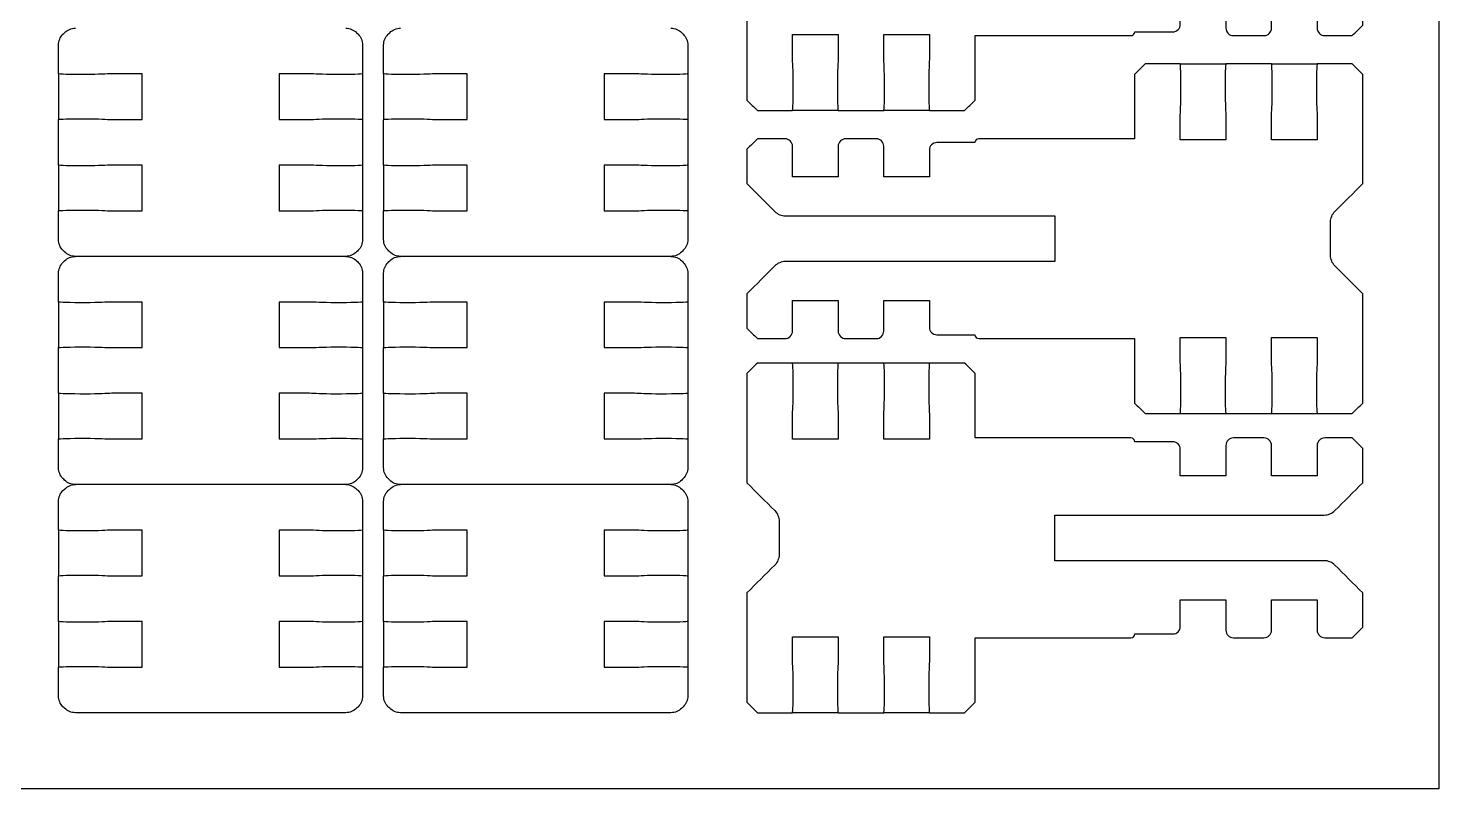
# Model space of a CAD drawing. Extents: x 0 to 410, y 0 to 300.
# Drawn here: x 317.2 to 410, y 0.4 to 50.4 of the extents above; entities that cross this region are included whole.
import ezdxf

# ---------------------------------------------------------------- set-up
doc = ezdxf.new("R2010")
doc.units = 0
doc.header["$MEASUREMENT"] = 0
doc.layers.add('DEFAULT', color=18, linetype='CONTINUOUS')

msp = doc.modelspace()

# ---------------------------------------------------------------- linework, layer by layer
at = {"layer": 'DEFAULT', "color": 18}
msp.add_lwpolyline([(410, 0.353), (210, 0.353), (210, 300.353), (410, 300.353)], close=True, dxfattribs=at)
at = {"layer": 'DEFAULT', "color": 1}
for points in [[(319.226, 47.365), (319.226, 44.365)], [(339.225, 47.365), (339.225, 44.365)], [(340.609, 47.365), (340.609, 44.365)], [(360.608, 47.365), (360.608, 44.365)], [(392.997, 48.023), (395.997, 48.023)], [(399.001, 48.023), (402.001, 48.023)], [(370.496, 44.947), (367.496, 44.947)], [(376.501, 44.947), (373.501, 44.947)], [(319.226, 41.361), (319.226, 38.361)], [(339.225, 41.361), (339.225, 38.361)], [(340.609, 41.361), (340.609, 38.361)], [(360.608, 41.361), (360.608, 38.361)], [(319.226, 32.361), (319.226, 29.361)], [(339.225, 32.361), (339.225, 29.361)], [(340.609, 32.361), (340.609, 29.361)], [(360.608, 32.361), (360.608, 29.361)], [(370.496, 28.35), (367.496, 28.35)], [(376.501, 28.35), (373.501, 28.35)], [(319.226, 26.357), (319.226, 23.357)], [(339.225, 26.357), (339.225, 23.357)], [(340.609, 26.357), (340.609, 23.357)], [(360.608, 26.357), (360.608, 23.357)], [(392.997, 25.025), (395.997, 25.025)], [(399.001, 25.025), (402.001, 25.025)], [(319.226, 17.358), (319.226, 14.358)], [(339.225, 17.358), (339.225, 14.358)], [(340.609, 17.358), (340.609, 14.358)], [(360.608, 17.358), (360.608, 14.358)], [(319.226, 11.353), (319.226, 8.353)], [(339.225, 11.353), (339.225, 8.353)], [(340.609, 11.353), (340.609, 8.353)], [(360.608, 11.353), (360.608, 8.353)], [(370.496, 5.353), (367.496, 5.353)], [(376.501, 5.353), (373.501, 5.353)]]:
    msp.add_lwpolyline(points, dxfattribs=at)
for points, knots in [([(367.496, 62.946), (368.497, 62.946), (369.498, 62.946), (370.498, 62.946), (370.498, 63.445), (370.498, 63.945), (370.498, 64.445), (370.498, 64.78), (370.449, 65.228), (370.449, 66.195), (370.449, 67.161), (370.47, 67.944), (370.498, 67.944), (371.499, 67.944), (372.5, 67.944), (373.501, 67.944), (373.529, 67.944), (373.55, 67.161), (373.55, 66.195), (373.55, 65.228), (373.501, 64.78), (373.501, 64.445), (373.501, 63.945), (373.501, 63.445), (373.501, 62.946), (374.501, 62.946), (375.502, 62.946), (376.503, 62.946), (376.503, 63.445), (376.503, 63.945), (376.503, 64.445), (376.503, 64.78), (376.453, 65.228), (376.453, 66.195), (376.453, 67.161), (376.474, 67.944), (376.503, 67.944), (377.272, 67.944), (378.041, 67.944), (378.81, 67.944), (379.04, 67.714), (379.271, 67.483), (379.501, 67.253), (379.501, 65.841), (379.501, 64.428), (379.501, 63.016), (382.919, 63.016), (386.336, 63.016), (389.753, 63.016), (389.891, 63.016), (390.003, 62.903), (390.003, 62.766), (390.836, 62.766), (391.669, 62.766), (392.501, 62.766), (392.78, 62.766), (393.002, 62.54), (393.002, 62.265), (393.002, 61.681), (393.002, 61.098), (393.002, 60.515), (394.002, 60.515), (395.001, 60.515), (396.001, 60.515), (396.001, 61.182), (396.001, 61.848), (396.001, 62.515), (396.001, 62.79), (396.223, 63.016), (396.502, 63.016), (397.167, 63.016), (397.833, 63.016), (398.498, 63.016), (398.777, 63.016), (398.999, 62.79), (398.999, 62.515), (398.999, 61.848), (398.999, 61.182), (398.999, 60.515), (400, 60.515), (401.001, 60.515), (402.001, 60.515), (402.001, 61.182), (402.001, 61.848), (402.001, 62.515), (402.001, 62.79), (402.227, 63.016), (402.506, 63.016), (403.107, 63.016), (403.708, 63.016), (404.309, 63.016), (404.539, 62.786), (404.77, 62.555), (405, 62.325), (405, 61.572), (405, 60.82), (405, 60.067), (404.39, 59.458), (403.779, 58.849), (403.169, 58.24), (402.982, 58.053), (402.728, 57.947), (402.464, 57.947), (396.558, 57.946), (390.653, 57.944), (384.747, 57.943), (384.747, 56.944), (384.747, 55.944), (384.747, 54.945), (390.653, 54.945), (396.558, 54.945), (402.464, 54.945), (402.728, 54.945), (402.982, 54.839), (403.169, 54.652), (403.779, 54.043), (404.39, 53.434), (405, 52.824), (405, 52.072), (405, 51.319), (405, 50.567), (404.77, 50.336), (404.539, 50.106), (404.309, 49.875), (403.708, 49.875), (403.107, 49.875), (402.506, 49.875), (402.227, 49.872), (402.001, 50.097), (402.001, 50.376), (402.001, 51.042), (402.001, 51.707), (402.001, 52.373), (401.001, 52.373), (400, 52.373), (398.999, 52.373), (398.999, 51.706), (398.999, 51.039), (398.999, 50.373), (398.999, 50.097), (398.777, 49.875), (398.498, 49.875), (397.833, 49.875), (397.167, 49.875), (396.502, 49.875), (396.223, 49.875), (396.001, 50.097), (396.001, 50.373), (396.001, 51.039), (396.001, 51.706), (396.001, 52.373), (395.001, 52.373), (394.002, 52.373), (393.002, 52.373), (393.002, 51.79), (393.002, 51.206), (393.002, 50.623), (393.002, 50.348), (392.78, 50.126), (392.501, 50.126), (391.669, 50.126), (390.836, 50.126), (390.003, 50.126), (390.003, 49.985), (389.891, 49.875), (389.753, 49.875), (386.336, 49.875), (382.919, 49.875), (379.501, 49.875), (379.501, 48.463), (379.501, 47.051), (379.501, 45.638), (379.271, 45.408), (379.04, 45.177), (378.81, 44.947), (378.041, 44.947), (377.272, 44.947), (376.503, 44.947), (376.474, 44.947), (376.453, 45.73), (376.453, 46.697), (376.453, 47.663), (376.503, 48.111), (376.503, 48.446), (376.503, 48.946), (376.503, 49.446), (376.503, 49.946), (375.502, 49.946), (374.501, 49.946), (373.501, 49.946), (373.501, 49.446), (373.501, 48.946), (373.501, 48.446), (373.501, 48.111), (373.55, 47.663), (373.55, 46.697), (373.55, 45.73), (373.529, 44.947), (373.501, 44.947), (372.5, 44.947), (371.499, 44.947), (370.498, 44.947), (370.47, 44.947), (370.449, 45.73), (370.449, 46.697), (370.449, 47.663), (370.498, 48.111), (370.498, 48.446), (370.498, 48.946), (370.498, 49.446), (370.498, 49.946), (369.498, 49.946), (368.497, 49.946), (367.496, 49.946), (367.496, 49.446), (367.496, 48.946), (367.496, 48.446), (367.496, 48.111), (367.546, 47.663), (367.546, 46.697), (367.546, 45.73), (367.524, 44.947), (367.496, 44.947), (366.727, 44.947), (365.958, 44.947), (365.189, 44.947), (364.959, 45.177), (364.728, 45.408), (364.498, 45.638), (364.498, 48.034), (364.498, 50.429), (364.498, 52.824), (365.107, 53.434), (365.716, 54.043), (366.325, 54.652), (366.512, 54.839), (366.618, 55.093), (366.618, 55.357), (366.618, 56.083), (366.618, 56.808), (366.618, 57.534), (366.618, 57.799), (366.512, 58.053), (366.325, 58.24), (365.716, 58.849), (365.107, 59.458), (364.498, 60.067), (364.498, 62.462), (364.498, 64.858), (364.498, 67.253), (364.728, 67.483), (364.959, 67.714), (365.189, 67.944), (365.958, 67.944), (366.727, 67.944), (367.496, 67.944), (367.524, 67.944), (367.546, 67.161), (367.546, 66.195), (367.546, 65.228), (367.496, 64.78), (367.496, 64.445), (367.496, 63.945), (367.496, 63.445), (367.496, 62.946)], [4.25, 4.25, 4.25, 4.25, 12.76, 12.76, 12.76, 17.01, 17.01, 17.01, 18.01, 18.01, 18.01, 19.01, 19.01, 19.01, 27.52, 27.52, 27.52, 28.52, 28.52, 28.52, 29.52, 29.52, 29.52, 33.77, 33.77, 33.77, 42.28, 42.28, 42.28, 46.53, 46.53, 46.53, 47.53, 47.53, 47.53, 48.53, 48.53, 48.53, 55.07, 55.07, 55.07, 57.841859, 57.841859, 57.841859, 69.851859, 69.851859, 69.851859, 98.911859, 98.911859, 98.911859, 99.911859, 99.911859, 99.911859, 106.991859, 106.991859, 106.991859, 107.991859, 107.991859, 107.991859, 112.951859, 112.951859, 112.951859, 121.451859, 121.451859, 121.451859, 127.121859, 127.121859, 127.121859, 128.121859, 128.121859, 128.121859, 133.781859, 133.781859, 133.781859, 134.781859, 134.781859, 134.781859, 140.451859, 140.451859, 140.451859, 148.961859, 148.961859, 148.961859, 154.631859, 154.631859, 154.631859, 155.631859, 155.631859, 155.631859, 160.741859, 160.741859, 160.741859, 163.513717, 163.513717, 163.513717, 169.913717, 169.913717, 169.913717, 177.246418, 177.246418, 177.246418, 178.246418, 178.246418, 178.246418, 228.466419, 228.466419, 228.466419, 236.966419, 236.966419, 236.966419, 287.186419, 287.186419, 287.186419, 288.186419, 288.186419, 288.186419, 295.51912, 295.51912, 295.51912, 301.91912, 301.91912, 301.91912, 304.690978, 304.690978, 304.690978, 309.800978, 309.800978, 309.800978, 310.800978, 310.800978, 310.800978, 316.460978, 316.460978, 316.460978, 324.970978, 324.970978, 324.970978, 330.640978, 330.640978, 330.640978, 331.640978, 331.640978, 331.640978, 337.300978, 337.300978, 337.300978, 338.300978, 338.300978, 338.300978, 343.970978, 343.970978, 343.970978, 352.470978, 352.470978, 352.470978, 357.430978, 357.430978, 357.430978, 358.430978, 358.430978, 358.430978, 365.510978, 365.510978, 365.510978, 366.510978, 366.510978, 366.510978, 395.570978, 395.570978, 395.570978, 407.580978, 407.580978, 407.580978, 410.352837, 410.352837, 410.352837, 416.892837, 416.892837, 416.892837, 417.892837, 417.892837, 417.892837, 418.892837, 418.892837, 418.892837, 423.142837, 423.142837, 423.142837, 431.652837, 431.652837, 431.652837, 435.902837, 435.902837, 435.902837, 436.902837, 436.902837, 436.902837, 437.902837, 437.902837, 437.902837, 446.412837, 446.412837, 446.412837, 447.412837, 447.412837, 447.412837, 448.412837, 448.412837, 448.412837, 452.662837, 452.662837, 452.662837, 461.172837, 461.172837, 461.172837, 465.422837, 465.422837, 465.422837, 466.422837, 466.422837, 466.422837, 467.422837, 467.422837, 467.422837, 473.962837, 473.962837, 473.962837, 476.734695, 476.734695, 476.734695, 497.104695, 497.104695, 497.104695, 504.430322, 504.430322, 504.430322, 505.430322, 505.430322, 505.430322, 511.600322, 511.600322, 511.600322, 512.600322, 512.600322, 512.600322, 519.925948, 519.925948, 519.925948, 540.295948, 540.295948, 540.295948, 543.067806, 543.067806, 543.067806, 549.607806, 549.607806, 549.607806, 550.607806, 550.607806, 550.607806, 551.607806, 551.607806, 551.607806, 555.857806, 555.857806, 555.857806, 555.857806]), ([(338.119, 50.364), (338.385, 50.364), (338.639, 50.258), (338.826, 50.071), (338.862, 50.036), (338.897, 50), (338.932, 49.965), (339.12, 49.778), (339.225, 49.523), (339.225, 49.258), (339.225, 48.627), (339.225, 47.996), (339.225, 47.365), (339.225, 47.337), (338.442, 47.316), (337.475, 47.316), (336.509, 47.316), (336.061, 47.365), (335.725, 47.365), (335.06, 47.365), (334.394, 47.365), (333.729, 47.365), (333.729, 46.364), (333.729, 45.364), (333.729, 44.363), (334.394, 44.363), (335.06, 44.363), (335.725, 44.363), (336.061, 44.363), (336.509, 44.412), (337.475, 44.412), (338.442, 44.412), (339.225, 44.391), (339.225, 44.363), (339.225, 43.362), (339.225, 42.361), (339.225, 41.361), (339.225, 41.333), (338.442, 41.311), (337.475, 41.311), (336.509, 41.311), (336.061, 41.361), (335.725, 41.361), (335.06, 41.361), (334.394, 41.361), (333.729, 41.361), (333.729, 40.36), (333.729, 39.359), (333.729, 38.359), (334.394, 38.359), (335.06, 38.359), (335.725, 38.359), (336.061, 38.359), (336.509, 38.408), (337.475, 38.408), (338.442, 38.408), (339.225, 38.387), (339.225, 38.359), (339.225, 37.728), (339.225, 37.097), (339.225, 36.466), (339.225, 36.2), (339.12, 35.946), (338.932, 35.759), (338.897, 35.723), (338.862, 35.688), (338.826, 35.653), (338.639, 35.465), (338.385, 35.36), (338.119, 35.36), (332.19, 35.36), (326.261, 35.36), (320.332, 35.36), (320.066, 35.36), (319.812, 35.465), (319.625, 35.653), (319.589, 35.688), (319.554, 35.723), (319.519, 35.759), (319.332, 35.946), (319.226, 36.2), (319.226, 36.466), (319.226, 37.097), (319.226, 37.728), (319.226, 38.359), (319.226, 38.387), (320.009, 38.408), (320.976, 38.408), (321.942, 38.408), (322.39, 38.359), (322.726, 38.359), (323.392, 38.359), (324.059, 38.359), (324.726, 38.359), (324.726, 39.359), (324.726, 40.36), (324.726, 41.361), (324.059, 41.361), (323.392, 41.361), (322.726, 41.361), (322.39, 41.361), (321.942, 41.311), (320.976, 41.311), (320.009, 41.311), (319.226, 41.333), (319.226, 41.361), (319.226, 42.361), (319.226, 43.362), (319.226, 44.363), (319.226, 44.391), (320.009, 44.412), (320.976, 44.412), (321.942, 44.412), (322.39, 44.363), (322.726, 44.363), (323.392, 44.363), (324.059, 44.363), (324.726, 44.363), (324.726, 45.364), (324.726, 46.364), (324.726, 47.365), (324.059, 47.365), (323.392, 47.365), (322.726, 47.365), (322.39, 47.365), (321.942, 47.316), (320.976, 47.316), (320.009, 47.316), (319.226, 47.337), (319.226, 47.365), (319.226, 47.996), (319.226, 48.627), (319.226, 49.258), (319.226, 49.523), (319.332, 49.778), (319.519, 49.965), (319.554, 50), (319.589, 50.036), (319.625, 50.071), (319.812, 50.258), (320.066, 50.364), (320.332, 50.364)], [0, 0, 0, 0, 1, 1, 1, 1.424264, 1.424264, 1.424264, 2.424264, 2.424264, 2.424264, 7.790264, 7.790264, 7.790264, 8.790264, 8.790264, 8.790264, 9.790264, 9.790264, 9.790264, 15.450264, 15.450264, 15.450264, 23.960264, 23.960264, 23.960264, 29.620264, 29.620264, 29.620264, 30.620264, 30.620264, 30.620264, 31.620264, 31.620264, 31.620264, 40.130264, 40.130264, 40.130264, 41.130264, 41.130264, 41.130264, 42.130264, 42.130264, 42.130264, 47.790264, 47.790264, 47.790264, 56.300264, 56.300264, 56.300264, 61.960264, 61.960264, 61.960264, 62.960264, 62.960264, 62.960264, 63.960264, 63.960264, 63.960264, 69.326264, 69.326264, 69.326264, 70.326264, 70.326264, 70.326264, 70.750528, 70.750528, 70.750528, 71.750528, 71.750528, 71.750528, 122.172528, 122.172528, 122.172528, 123.172528, 123.172528, 123.172528, 123.596792, 123.596792, 123.596792, 124.596792, 124.596792, 124.596792, 129.962792, 129.962792, 129.962792, 130.962792, 130.962792, 130.962792, 131.962792, 131.962792, 131.962792, 137.632792, 137.632792, 137.632792, 146.142792, 146.142792, 146.142792, 151.812792, 151.812792, 151.812792, 152.812792, 152.812792, 152.812792, 153.812792, 153.812792, 153.812792, 162.322792, 162.322792, 162.322792, 163.322792, 163.322792, 163.322792, 164.322792, 164.322792, 164.322792, 169.992792, 169.992792, 169.992792, 178.502792, 178.502792, 178.502792, 184.172792, 184.172792, 184.172792, 185.172792, 185.172792, 185.172792, 186.172792, 186.172792, 186.172792, 191.538792, 191.538792, 191.538792, 192.538792, 192.538792, 192.538792, 192.963056, 192.963056, 192.963056, 193.963056, 193.963056, 193.963056, 193.963056]), ([(359.502, 50.364), (359.768, 50.364), (360.022, 50.258), (360.209, 50.071), (360.245, 50.036), (360.28, 50), (360.315, 49.965), (360.502, 49.778), (360.608, 49.523), (360.608, 49.258), (360.608, 48.627), (360.608, 47.996), (360.608, 47.365), (360.608, 47.337), (359.825, 47.316), (358.858, 47.316), (357.892, 47.316), (357.444, 47.365), (357.108, 47.365), (356.443, 47.365), (355.777, 47.365), (355.112, 47.365), (355.112, 46.364), (355.112, 45.364), (355.112, 44.363), (355.777, 44.363), (356.443, 44.363), (357.108, 44.363), (357.444, 44.363), (357.892, 44.412), (358.858, 44.412), (359.825, 44.412), (360.608, 44.391), (360.608, 44.363), (360.608, 43.362), (360.608, 42.361), (360.608, 41.361), (360.608, 41.333), (359.825, 41.311), (358.858, 41.311), (357.892, 41.311), (357.444, 41.361), (357.108, 41.361), (356.443, 41.361), (355.777, 41.361), (355.112, 41.361), (355.112, 40.36), (355.112, 39.359), (355.112, 38.359), (355.777, 38.359), (356.443, 38.359), (357.108, 38.359), (357.444, 38.359), (357.892, 38.408), (358.858, 38.408), (359.825, 38.408), (360.608, 38.387), (360.608, 38.359), (360.608, 37.728), (360.608, 37.097), (360.608, 36.466), (360.608, 36.2), (360.502, 35.946), (360.315, 35.759), (360.28, 35.723), (360.245, 35.688), (360.209, 35.653), (360.022, 35.465), (359.768, 35.36), (359.502, 35.36), (353.573, 35.36), (347.644, 35.36), (341.715, 35.36), (341.449, 35.36), (341.195, 35.465), (341.008, 35.653), (340.972, 35.688), (340.937, 35.723), (340.902, 35.759), (340.714, 35.946), (340.609, 36.2), (340.609, 36.466), (340.609, 37.097), (340.609, 37.728), (340.609, 38.359), (340.609, 38.387), (341.392, 38.408), (342.359, 38.408), (343.325, 38.408), (343.773, 38.359), (344.109, 38.359), (344.775, 38.359), (345.442, 38.359), (346.109, 38.359), (346.109, 39.359), (346.109, 40.36), (346.109, 41.361), (345.442, 41.361), (344.775, 41.361), (344.109, 41.361), (343.773, 41.361), (343.325, 41.311), (342.359, 41.311), (341.392, 41.311), (340.609, 41.333), (340.609, 41.361), (340.609, 42.361), (340.609, 43.362), (340.609, 44.363), (340.609, 44.391), (341.392, 44.412), (342.359, 44.412), (343.325, 44.412), (343.773, 44.363), (344.109, 44.363), (344.775, 44.363), (345.442, 44.363), (346.109, 44.363), (346.109, 45.364), (346.109, 46.364), (346.109, 47.365), (345.442, 47.365), (344.775, 47.365), (344.109, 47.365), (343.773, 47.365), (343.325, 47.316), (342.359, 47.316), (341.392, 47.316), (340.609, 47.337), (340.609, 47.365), (340.609, 47.996), (340.609, 48.627), (340.609, 49.258), (340.609, 49.523), (340.714, 49.778), (340.902, 49.965), (340.937, 50), (340.972, 50.036), (341.008, 50.071), (341.195, 50.258), (341.449, 50.364), (341.715, 50.364)], [0, 0, 0, 0, 1, 1, 1, 1.424264, 1.424264, 1.424264, 2.424264, 2.424264, 2.424264, 7.790264, 7.790264, 7.790264, 8.790264, 8.790264, 8.790264, 9.790264, 9.790264, 9.790264, 15.450264, 15.450264, 15.450264, 23.960264, 23.960264, 23.960264, 29.620264, 29.620264, 29.620264, 30.620264, 30.620264, 30.620264, 31.620264, 31.620264, 31.620264, 40.130264, 40.130264, 40.130264, 41.130264, 41.130264, 41.130264, 42.130264, 42.130264, 42.130264, 47.790264, 47.790264, 47.790264, 56.300264, 56.300264, 56.300264, 61.960264, 61.960264, 61.960264, 62.960264, 62.960264, 62.960264, 63.960264, 63.960264, 63.960264, 69.326264, 69.326264, 69.326264, 70.326264, 70.326264, 70.326264, 70.750528, 70.750528, 70.750528, 71.750528, 71.750528, 71.750528, 122.172528, 122.172528, 122.172528, 123.172528, 123.172528, 123.172528, 123.596792, 123.596792, 123.596792, 124.596792, 124.596792, 124.596792, 129.962792, 129.962792, 129.962792, 130.962792, 130.962792, 130.962792, 131.962792, 131.962792, 131.962792, 137.632792, 137.632792, 137.632792, 146.142792, 146.142792, 146.142792, 151.812792, 151.812792, 151.812792, 152.812792, 152.812792, 152.812792, 153.812792, 153.812792, 153.812792, 162.322792, 162.322792, 162.322792, 163.322792, 163.322792, 163.322792, 164.322792, 164.322792, 164.322792, 169.992792, 169.992792, 169.992792, 178.502792, 178.502792, 178.502792, 184.172792, 184.172792, 184.172792, 185.172792, 185.172792, 185.172792, 186.172792, 186.172792, 186.172792, 191.538792, 191.538792, 191.538792, 192.538792, 192.538792, 192.538792, 192.963056, 192.963056, 192.963056, 193.963056, 193.963056, 193.963056, 193.963056]), ([(402.001, 30.024), (401.001, 30.024), (400, 30.024), (398.999, 30.024), (398.999, 29.524), (398.999, 29.024), (398.999, 28.525), (398.999, 28.189), (399.049, 27.741), (399.049, 26.775), (399.049, 25.808), (399.028, 25.025), (398.999, 25.025), (397.999, 25.025), (396.998, 25.025), (395.997, 25.025), (395.969, 25.025), (395.948, 25.808), (395.948, 26.775), (395.948, 27.741), (395.997, 28.189), (395.997, 28.525), (395.997, 29.024), (395.997, 29.524), (395.997, 30.024), (394.996, 30.024), (393.996, 30.024), (392.995, 30.024), (392.995, 29.524), (392.995, 29.024), (392.995, 28.525), (392.995, 28.189), (393.044, 27.741), (393.044, 26.775), (393.044, 25.808), (393.023, 25.025), (392.995, 25.025), (392.226, 25.025), (391.457, 25.025), (390.688, 25.025), (390.457, 25.256), (390.227, 25.486), (389.996, 25.717), (389.996, 27.129), (389.996, 28.541), (389.996, 29.953), (386.579, 29.953), (383.162, 29.953), (379.745, 29.953), (379.607, 29.953), (379.494, 30.066), (379.494, 30.204), (378.662, 30.204), (377.829, 30.204), (376.997, 30.204), (376.718, 30.204), (376.496, 30.43), (376.496, 30.705), (376.496, 31.288), (376.496, 31.871), (376.496, 32.455), (375.496, 32.455), (374.497, 32.455), (373.497, 32.455), (373.497, 31.788), (373.497, 31.121), (373.497, 30.454), (373.497, 30.179), (373.275, 29.953), (372.996, 29.953), (372.33, 29.953), (371.665, 29.953), (370.999, 29.953), (370.721, 29.953), (370.498, 30.179), (370.498, 30.454), (370.498, 31.121), (370.498, 31.788), (370.498, 32.455), (369.498, 32.455), (368.497, 32.455), (367.496, 32.455), (367.496, 31.788), (367.496, 31.121), (367.496, 30.454), (367.496, 30.179), (367.27, 29.953), (366.992, 29.953), (366.391, 29.953), (365.79, 29.953), (365.189, 29.953), (364.959, 30.184), (364.728, 30.414), (364.498, 30.645), (364.498, 31.397), (364.498, 32.15), (364.498, 32.903), (365.108, 33.512), (365.718, 34.121), (366.329, 34.73), (366.516, 34.917), (366.77, 35.023), (367.034, 35.023), (372.94, 35.024), (378.845, 35.025), (384.751, 35.026), (384.751, 36.026), (384.751, 37.025), (384.751, 38.025), (378.845, 38.025), (372.94, 38.025), (367.034, 38.025), (366.77, 38.025), (366.516, 38.131), (366.329, 38.318), (365.718, 38.927), (365.108, 39.536), (364.498, 40.145), (364.498, 40.898), (364.498, 41.65), (364.498, 42.403), (364.728, 42.633), (364.959, 42.864), (365.189, 43.094), (365.79, 43.094), (366.391, 43.094), (366.992, 43.094), (367.27, 43.098), (367.496, 42.872), (367.496, 42.593), (367.496, 41.928), (367.496, 41.262), (367.496, 40.597), (368.497, 40.597), (369.498, 40.597), (370.498, 40.597), (370.498, 41.263), (370.498, 41.93), (370.498, 42.597), (370.498, 42.872), (370.721, 43.094), (370.999, 43.094), (371.665, 43.094), (372.33, 43.094), (372.996, 43.094), (373.275, 43.094), (373.497, 42.872), (373.497, 42.597), (373.497, 41.93), (373.497, 41.263), (373.497, 40.597), (374.497, 40.597), (375.496, 40.597), (376.496, 40.597), (376.496, 41.18), (376.496, 41.763), (376.496, 42.346), (376.496, 42.622), (376.718, 42.844), (376.997, 42.844), (377.829, 42.844), (378.662, 42.844), (379.494, 42.844), (379.494, 42.985), (379.607, 43.094), (379.745, 43.094), (383.162, 43.094), (386.579, 43.094), (389.996, 43.094), (389.996, 44.507), (389.996, 45.919), (389.996, 47.331), (390.227, 47.562), (390.457, 47.792), (390.688, 48.023), (391.457, 48.023), (392.226, 48.023), (392.995, 48.023), (393.023, 48.023), (393.044, 47.239), (393.044, 46.273), (393.044, 45.306), (392.995, 44.858), (392.995, 44.523), (392.995, 44.023), (392.995, 43.524), (392.995, 43.024), (393.996, 43.024), (394.996, 43.024), (395.997, 43.024), (395.997, 43.524), (395.997, 44.023), (395.997, 44.523), (395.997, 44.858), (395.948, 45.306), (395.948, 46.273), (395.948, 47.239), (395.969, 48.023), (395.997, 48.023), (396.998, 48.023), (397.999, 48.023), (398.999, 48.023), (399.028, 48.023), (399.049, 47.239), (399.049, 46.273), (399.049, 45.306), (398.999, 44.858), (398.999, 44.523), (398.999, 44.023), (398.999, 43.524), (398.999, 43.024), (400, 43.024), (401.001, 43.024), (402.001, 43.024), (402.001, 43.524), (402.001, 44.023), (402.001, 44.523), (402.001, 44.858), (401.952, 45.306), (401.952, 46.273), (401.952, 47.239), (401.973, 48.023), (402.001, 48.023), (402.771, 48.023), (403.54, 48.023), (404.309, 48.023), (404.539, 47.792), (404.77, 47.562), (405, 47.331), (405, 44.936), (405, 42.54), (405, 40.145), (404.391, 39.536), (403.782, 38.927), (403.173, 38.318), (402.986, 38.131), (402.88, 37.877), (402.88, 37.612), (402.88, 36.887), (402.88, 36.161), (402.88, 35.436), (402.88, 35.171), (402.986, 34.917), (403.173, 34.73), (403.782, 34.121), (404.391, 33.512), (405, 32.903), (405, 30.507), (405, 28.112), (405, 25.717), (404.77, 25.486), (404.539, 25.256), (404.309, 25.025), (403.54, 25.025), (402.771, 25.025), (402.001, 25.025), (401.973, 25.025), (401.952, 25.808), (401.952, 26.775), (401.952, 27.741), (402.001, 28.189), (402.001, 28.525), (402.001, 29.024), (402.001, 29.524), (402.001, 30.024)], [4.25, 4.25, 4.25, 4.25, 12.76, 12.76, 12.76, 17.01, 17.01, 17.01, 18.01, 18.01, 18.01, 19.01, 19.01, 19.01, 27.52, 27.52, 27.52, 28.52, 28.52, 28.52, 29.52, 29.52, 29.52, 33.77, 33.77, 33.77, 42.28, 42.28, 42.28, 46.53, 46.53, 46.53, 47.53, 47.53, 47.53, 48.53, 48.53, 48.53, 55.07, 55.07, 55.07, 57.841859, 57.841859, 57.841859, 69.851859, 69.851859, 69.851859, 98.911859, 98.911859, 98.911859, 99.911859, 99.911859, 99.911859, 106.991859, 106.991859, 106.991859, 107.991859, 107.991859, 107.991859, 112.951859, 112.951859, 112.951859, 121.451859, 121.451859, 121.451859, 127.121859, 127.121859, 127.121859, 128.121859, 128.121859, 128.121859, 133.781859, 133.781859, 133.781859, 134.781859, 134.781859, 134.781859, 140.451859, 140.451859, 140.451859, 148.961859, 148.961859, 148.961859, 154.631859, 154.631859, 154.631859, 155.631859, 155.631859, 155.631859, 160.741859, 160.741859, 160.741859, 163.513717, 163.513717, 163.513717, 169.913717, 169.913717, 169.913717, 177.246418, 177.246418, 177.246418, 178.246418, 178.246418, 178.246418, 228.466419, 228.466419, 228.466419, 236.966419, 236.966419, 236.966419, 287.186419, 287.186419, 287.186419, 288.186419, 288.186419, 288.186419, 295.51912, 295.51912, 295.51912, 301.91912, 301.91912, 301.91912, 304.690978, 304.690978, 304.690978, 309.800978, 309.800978, 309.800978, 310.800978, 310.800978, 310.800978, 316.460978, 316.460978, 316.460978, 324.970978, 324.970978, 324.970978, 330.640978, 330.640978, 330.640978, 331.640978, 331.640978, 331.640978, 337.300978, 337.300978, 337.300978, 338.300978, 338.300978, 338.300978, 343.970978, 343.970978, 343.970978, 352.470978, 352.470978, 352.470978, 357.430978, 357.430978, 357.430978, 358.430978, 358.430978, 358.430978, 365.510978, 365.510978, 365.510978, 366.510978, 366.510978, 366.510978, 395.570978, 395.570978, 395.570978, 407.580978, 407.580978, 407.580978, 410.352837, 410.352837, 410.352837, 416.892837, 416.892837, 416.892837, 417.892837, 417.892837, 417.892837, 418.892837, 418.892837, 418.892837, 423.142837, 423.142837, 423.142837, 431.652837, 431.652837, 431.652837, 435.902837, 435.902837, 435.902837, 436.902837, 436.902837, 436.902837, 437.902837, 437.902837, 437.902837, 446.412837, 446.412837, 446.412837, 447.412837, 447.412837, 447.412837, 448.412837, 448.412837, 448.412837, 452.662837, 452.662837, 452.662837, 461.172837, 461.172837, 461.172837, 465.422837, 465.422837, 465.422837, 466.422837, 466.422837, 466.422837, 467.422837, 467.422837, 467.422837, 473.962837, 473.962837, 473.962837, 476.734695, 476.734695, 476.734695, 497.104695, 497.104695, 497.104695, 504.430322, 504.430322, 504.430322, 505.430322, 505.430322, 505.430322, 511.600322, 511.600322, 511.600322, 512.600322, 512.600322, 512.600322, 519.925948, 519.925948, 519.925948, 540.295948, 540.295948, 540.295948, 543.067806, 543.067806, 543.067806, 549.607806, 549.607806, 549.607806, 550.607806, 550.607806, 550.607806, 551.607806, 551.607806, 551.607806, 555.857806, 555.857806, 555.857806, 555.857806]), ([(338.119, 35.36), (338.385, 35.36), (338.639, 35.254), (338.826, 35.067), (338.862, 35.032), (338.897, 34.997), (338.932, 34.961), (339.12, 34.774), (339.225, 34.52), (339.225, 34.254), (339.225, 33.623), (339.225, 32.992), (339.225, 32.361), (339.225, 32.333), (338.442, 32.312), (337.475, 32.312), (336.509, 32.312), (336.061, 32.361), (335.725, 32.361), (335.06, 32.361), (334.394, 32.361), (333.729, 32.361), (333.729, 31.361), (333.729, 30.36), (333.729, 29.359), (334.394, 29.359), (335.06, 29.359), (335.725, 29.359), (336.061, 29.359), (336.509, 29.409), (337.475, 29.409), (338.442, 29.409), (339.225, 29.387), (339.225, 29.359), (339.225, 28.359), (339.225, 27.358), (339.225, 26.357), (339.225, 26.329), (338.442, 26.308), (337.475, 26.308), (336.509, 26.308), (336.061, 26.357), (335.725, 26.357), (335.06, 26.357), (334.394, 26.357), (333.729, 26.357), (333.729, 25.356), (333.729, 24.356), (333.729, 23.355), (334.394, 23.355), (335.06, 23.355), (335.725, 23.355), (336.061, 23.355), (336.509, 23.404), (337.475, 23.404), (338.442, 23.404), (339.225, 23.383), (339.225, 23.355), (339.225, 22.724), (339.225, 22.093), (339.225, 21.462), (339.225, 21.197), (339.12, 20.942), (338.932, 20.755), (338.897, 20.72), (338.862, 20.684), (338.826, 20.649), (338.639, 20.462), (338.385, 20.356), (338.119, 20.356), (332.19, 20.356), (326.261, 20.356), (320.332, 20.356), (320.066, 20.356), (319.812, 20.462), (319.625, 20.649), (319.589, 20.684), (319.554, 20.72), (319.519, 20.755), (319.332, 20.942), (319.226, 21.197), (319.226, 21.462), (319.226, 22.093), (319.226, 22.724), (319.226, 23.355), (319.226, 23.383), (320.009, 23.404), (320.976, 23.404), (321.942, 23.404), (322.39, 23.355), (322.726, 23.355), (323.392, 23.355), (324.059, 23.355), (324.726, 23.355), (324.726, 24.356), (324.726, 25.356), (324.726, 26.357), (324.059, 26.357), (323.392, 26.357), (322.726, 26.357), (322.39, 26.357), (321.942, 26.308), (320.976, 26.308), (320.009, 26.308), (319.226, 26.329), (319.226, 26.357), (319.226, 27.358), (319.226, 28.359), (319.226, 29.359), (319.226, 29.387), (320.009, 29.409), (320.976, 29.409), (321.942, 29.409), (322.39, 29.359), (322.726, 29.359), (323.392, 29.359), (324.059, 29.359), (324.726, 29.359), (324.726, 30.36), (324.726, 31.361), (324.726, 32.361), (324.059, 32.361), (323.392, 32.361), (322.726, 32.361), (322.39, 32.361), (321.942, 32.312), (320.976, 32.312), (320.009, 32.312), (319.226, 32.333), (319.226, 32.361), (319.226, 32.992), (319.226, 33.623), (319.226, 34.254), (319.226, 34.52), (319.332, 34.774), (319.519, 34.961), (319.554, 34.997), (319.589, 35.032), (319.625, 35.067), (319.812, 35.254), (320.066, 35.36), (320.332, 35.36)], [0, 0, 0, 0, 1, 1, 1, 1.424264, 1.424264, 1.424264, 2.424264, 2.424264, 2.424264, 7.790264, 7.790264, 7.790264, 8.790264, 8.790264, 8.790264, 9.790264, 9.790264, 9.790264, 15.450264, 15.450264, 15.450264, 23.960264, 23.960264, 23.960264, 29.620264, 29.620264, 29.620264, 30.620264, 30.620264, 30.620264, 31.620264, 31.620264, 31.620264, 40.130264, 40.130264, 40.130264, 41.130264, 41.130264, 41.130264, 42.130264, 42.130264, 42.130264, 47.790264, 47.790264, 47.790264, 56.300264, 56.300264, 56.300264, 61.960264, 61.960264, 61.960264, 62.960264, 62.960264, 62.960264, 63.960264, 63.960264, 63.960264, 69.326264, 69.326264, 69.326264, 70.326264, 70.326264, 70.326264, 70.750528, 70.750528, 70.750528, 71.750528, 71.750528, 71.750528, 122.172528, 122.172528, 122.172528, 123.172528, 123.172528, 123.172528, 123.596792, 123.596792, 123.596792, 124.596792, 124.596792, 124.596792, 129.962792, 129.962792, 129.962792, 130.962792, 130.962792, 130.962792, 131.962792, 131.962792, 131.962792, 137.632792, 137.632792, 137.632792, 146.142792, 146.142792, 146.142792, 151.812792, 151.812792, 151.812792, 152.812792, 152.812792, 152.812792, 153.812792, 153.812792, 153.812792, 162.322792, 162.322792, 162.322792, 163.322792, 163.322792, 163.322792, 164.322792, 164.322792, 164.322792, 169.992792, 169.992792, 169.992792, 178.502792, 178.502792, 178.502792, 184.172792, 184.172792, 184.172792, 185.172792, 185.172792, 185.172792, 186.172792, 186.172792, 186.172792, 191.538792, 191.538792, 191.538792, 192.538792, 192.538792, 192.538792, 192.963056, 192.963056, 192.963056, 193.963056, 193.963056, 193.963056, 193.963056]), ([(359.502, 35.36), (359.768, 35.36), (360.022, 35.254), (360.209, 35.067), (360.245, 35.032), (360.28, 34.997), (360.315, 34.961), (360.502, 34.774), (360.608, 34.52), (360.608, 34.254), (360.608, 33.623), (360.608, 32.992), (360.608, 32.361), (360.608, 32.333), (359.825, 32.312), (358.858, 32.312), (357.892, 32.312), (357.444, 32.361), (357.108, 32.361), (356.443, 32.361), (355.777, 32.361), (355.112, 32.361), (355.112, 31.361), (355.112, 30.36), (355.112, 29.359), (355.777, 29.359), (356.443, 29.359), (357.108, 29.359), (357.444, 29.359), (357.892, 29.409), (358.858, 29.409), (359.825, 29.409), (360.608, 29.387), (360.608, 29.359), (360.608, 28.359), (360.608, 27.358), (360.608, 26.357), (360.608, 26.329), (359.825, 26.308), (358.858, 26.308), (357.892, 26.308), (357.444, 26.357), (357.108, 26.357), (356.443, 26.357), (355.777, 26.357), (355.112, 26.357), (355.112, 25.356), (355.112, 24.356), (355.112, 23.355), (355.777, 23.355), (356.443, 23.355), (357.108, 23.355), (357.444, 23.355), (357.892, 23.404), (358.858, 23.404), (359.825, 23.404), (360.608, 23.383), (360.608, 23.355), (360.608, 22.724), (360.608, 22.093), (360.608, 21.462), (360.608, 21.197), (360.502, 20.942), (360.315, 20.755), (360.28, 20.72), (360.245, 20.684), (360.209, 20.649), (360.022, 20.462), (359.768, 20.356), (359.502, 20.356), (353.573, 20.356), (347.644, 20.356), (341.715, 20.356), (341.449, 20.356), (341.195, 20.462), (341.008, 20.649), (340.972, 20.684), (340.937, 20.72), (340.902, 20.755), (340.714, 20.942), (340.609, 21.197), (340.609, 21.462), (340.609, 22.093), (340.609, 22.724), (340.609, 23.355), (340.609, 23.383), (341.392, 23.404), (342.359, 23.404), (343.325, 23.404), (343.773, 23.355), (344.109, 23.355), (344.775, 23.355), (345.442, 23.355), (346.109, 23.355), (346.109, 24.356), (346.109, 25.356), (346.109, 26.357), (345.442, 26.357), (344.775, 26.357), (344.109, 26.357), (343.773, 26.357), (343.325, 26.308), (342.359, 26.308), (341.392, 26.308), (340.609, 26.329), (340.609, 26.357), (340.609, 27.358), (340.609, 28.359), (340.609, 29.359), (340.609, 29.387), (341.392, 29.409), (342.359, 29.409), (343.325, 29.409), (343.773, 29.359), (344.109, 29.359), (344.775, 29.359), (345.442, 29.359), (346.109, 29.359), (346.109, 30.36), (346.109, 31.361), (346.109, 32.361), (345.442, 32.361), (344.775, 32.361), (344.109, 32.361), (343.773, 32.361), (343.325, 32.312), (342.359, 32.312), (341.392, 32.312), (340.609, 32.333), (340.609, 32.361), (340.609, 32.992), (340.609, 33.623), (340.609, 34.254), (340.609, 34.52), (340.714, 34.774), (340.902, 34.961), (340.937, 34.997), (340.972, 35.032), (341.008, 35.067), (341.195, 35.254), (341.449, 35.36), (341.715, 35.36)], [0, 0, 0, 0, 1, 1, 1, 1.424264, 1.424264, 1.424264, 2.424264, 2.424264, 2.424264, 7.790264, 7.790264, 7.790264, 8.790264, 8.790264, 8.790264, 9.790264, 9.790264, 9.790264, 15.450264, 15.450264, 15.450264, 23.960264, 23.960264, 23.960264, 29.620264, 29.620264, 29.620264, 30.620264, 30.620264, 30.620264, 31.620264, 31.620264, 31.620264, 40.130264, 40.130264, 40.130264, 41.130264, 41.130264, 41.130264, 42.130264, 42.130264, 42.130264, 47.790264, 47.790264, 47.790264, 56.300264, 56.300264, 56.300264, 61.960264, 61.960264, 61.960264, 62.960264, 62.960264, 62.960264, 63.960264, 63.960264, 63.960264, 69.326264, 69.326264, 69.326264, 70.326264, 70.326264, 70.326264, 70.750528, 70.750528, 70.750528, 71.750528, 71.750528, 71.750528, 122.172528, 122.172528, 122.172528, 123.172528, 123.172528, 123.172528, 123.596792, 123.596792, 123.596792, 124.596792, 124.596792, 124.596792, 129.962792, 129.962792, 129.962792, 130.962792, 130.962792, 130.962792, 131.962792, 131.962792, 131.962792, 137.632792, 137.632792, 137.632792, 146.142792, 146.142792, 146.142792, 151.812792, 151.812792, 151.812792, 152.812792, 152.812792, 152.812792, 153.812792, 153.812792, 153.812792, 162.322792, 162.322792, 162.322792, 163.322792, 163.322792, 163.322792, 164.322792, 164.322792, 164.322792, 169.992792, 169.992792, 169.992792, 178.502792, 178.502792, 178.502792, 184.172792, 184.172792, 184.172792, 185.172792, 185.172792, 185.172792, 186.172792, 186.172792, 186.172792, 191.538792, 191.538792, 191.538792, 192.538792, 192.538792, 192.538792, 192.963056, 192.963056, 192.963056, 193.963056, 193.963056, 193.963056, 193.963056]), ([(367.496, 23.351), (368.497, 23.351), (369.498, 23.351), (370.498, 23.351), (370.498, 23.851), (370.498, 24.351), (370.498, 24.851), (370.498, 25.186), (370.449, 25.634), (370.449, 26.601), (370.449, 27.567), (370.47, 28.35), (370.498, 28.35), (371.499, 28.35), (372.5, 28.35), (373.501, 28.35), (373.529, 28.35), (373.55, 27.567), (373.55, 26.601), (373.55, 25.634), (373.501, 25.186), (373.501, 24.851), (373.501, 24.351), (373.501, 23.851), (373.501, 23.351), (374.501, 23.351), (375.502, 23.351), (376.503, 23.351), (376.503, 23.851), (376.503, 24.351), (376.503, 24.851), (376.503, 25.186), (376.453, 25.634), (376.453, 26.601), (376.453, 27.567), (376.474, 28.35), (376.503, 28.35), (377.272, 28.35), (378.041, 28.35), (378.81, 28.35), (379.04, 28.12), (379.271, 27.889), (379.501, 27.659), (379.501, 26.247), (379.501, 24.834), (379.501, 23.422), (382.919, 23.422), (386.336, 23.422), (389.753, 23.422), (389.891, 23.422), (390.003, 23.309), (390.003, 23.172), (390.836, 23.172), (391.669, 23.172), (392.501, 23.172), (392.78, 23.172), (393.002, 22.946), (393.002, 22.671), (393.002, 22.087), (393.002, 21.504), (393.002, 20.921), (394.002, 20.921), (395.001, 20.921), (396.001, 20.921), (396.001, 21.588), (396.001, 22.254), (396.001, 22.921), (396.001, 23.196), (396.223, 23.422), (396.502, 23.422), (397.167, 23.422), (397.833, 23.422), (398.498, 23.422), (398.777, 23.422), (398.999, 23.196), (398.999, 22.921), (398.999, 22.254), (398.999, 21.588), (398.999, 20.921), (400, 20.921), (401.001, 20.921), (402.001, 20.921), (402.001, 21.588), (402.001, 22.254), (402.001, 22.921), (402.001, 23.196), (402.227, 23.422), (402.506, 23.422), (403.107, 23.422), (403.708, 23.422), (404.309, 23.422), (404.539, 23.192), (404.77, 22.961), (405, 22.731), (405, 21.978), (405, 21.225), (405, 20.473), (404.39, 19.864), (403.779, 19.255), (403.169, 18.645), (402.982, 18.458), (402.728, 18.353), (402.464, 18.353), (396.558, 18.351), (390.653, 18.35), (384.747, 18.349), (384.747, 17.35), (384.747, 16.35), (384.747, 15.35), (390.653, 15.35), (396.558, 15.35), (402.464, 15.35), (402.728, 15.35), (402.982, 15.245), (403.169, 15.058), (403.779, 14.449), (404.39, 13.839), (405, 13.23), (405, 12.478), (405, 11.725), (405, 10.972), (404.77, 10.742), (404.539, 10.512), (404.309, 10.281), (403.708, 10.281), (403.107, 10.281), (402.506, 10.281), (402.227, 10.278), (402.001, 10.503), (402.001, 10.782), (402.001, 11.448), (402.001, 12.113), (402.001, 12.779), (401.001, 12.779), (400, 12.779), (398.999, 12.779), (398.999, 12.112), (398.999, 11.445), (398.999, 10.778), (398.999, 10.503), (398.777, 10.281), (398.498, 10.281), (397.833, 10.281), (397.167, 10.281), (396.502, 10.281), (396.223, 10.281), (396.001, 10.503), (396.001, 10.778), (396.001, 11.445), (396.001, 12.112), (396.001, 12.779), (395.001, 12.779), (394.002, 12.779), (393.002, 12.779), (393.002, 12.195), (393.002, 11.612), (393.002, 11.029), (393.002, 10.754), (392.78, 10.532), (392.501, 10.532), (391.669, 10.532), (390.836, 10.532), (390.003, 10.532), (390.003, 10.39), (389.891, 10.281), (389.753, 10.281), (386.336, 10.281), (382.919, 10.281), (379.501, 10.281), (379.501, 8.869), (379.501, 7.456), (379.501, 6.044), (379.271, 5.814), (379.04, 5.583), (378.81, 5.353), (378.041, 5.353), (377.272, 5.353), (376.503, 5.353), (376.474, 5.353), (376.453, 6.136), (376.453, 7.103), (376.453, 8.069), (376.503, 8.517), (376.503, 8.852), (376.503, 9.352), (376.503, 9.852), (376.503, 10.352), (375.502, 10.352), (374.501, 10.352), (373.501, 10.352), (373.501, 9.852), (373.501, 9.352), (373.501, 8.852), (373.501, 8.517), (373.55, 8.069), (373.55, 7.103), (373.55, 6.136), (373.529, 5.353), (373.501, 5.353), (372.5, 5.353), (371.499, 5.353), (370.498, 5.353), (370.47, 5.353), (370.449, 6.136), (370.449, 7.103), (370.449, 8.069), (370.498, 8.517), (370.498, 8.852), (370.498, 9.352), (370.498, 9.852), (370.498, 10.352), (369.498, 10.352), (368.497, 10.352), (367.496, 10.352), (367.496, 9.852), (367.496, 9.352), (367.496, 8.852), (367.496, 8.517), (367.546, 8.069), (367.546, 7.103), (367.546, 6.136), (367.524, 5.353), (367.496, 5.353), (366.727, 5.353), (365.958, 5.353), (365.189, 5.353), (364.959, 5.583), (364.728, 5.814), (364.498, 6.044), (364.498, 8.44), (364.498, 10.835), (364.498, 13.23), (365.107, 13.839), (365.716, 14.449), (366.325, 15.058), (366.512, 15.245), (366.618, 15.499), (366.618, 15.763), (366.618, 16.489), (366.618, 17.214), (366.618, 17.94), (366.618, 18.204), (366.512, 18.458), (366.325, 18.645), (365.716, 19.255), (365.107, 19.864), (364.498, 20.473), (364.498, 22.868), (364.498, 25.264), (364.498, 27.659), (364.728, 27.889), (364.959, 28.12), (365.189, 28.35), (365.958, 28.35), (366.727, 28.35), (367.496, 28.35), (367.524, 28.35), (367.546, 27.567), (367.546, 26.601), (367.546, 25.634), (367.496, 25.186), (367.496, 24.851), (367.496, 24.351), (367.496, 23.851), (367.496, 23.351)], [4.25, 4.25, 4.25, 4.25, 12.76, 12.76, 12.76, 17.01, 17.01, 17.01, 18.01, 18.01, 18.01, 19.01, 19.01, 19.01, 27.52, 27.52, 27.52, 28.52, 28.52, 28.52, 29.52, 29.52, 29.52, 33.77, 33.77, 33.77, 42.28, 42.28, 42.28, 46.53, 46.53, 46.53, 47.53, 47.53, 47.53, 48.53, 48.53, 48.53, 55.07, 55.07, 55.07, 57.841859, 57.841859, 57.841859, 69.851859, 69.851859, 69.851859, 98.911859, 98.911859, 98.911859, 99.911859, 99.911859, 99.911859, 106.991859, 106.991859, 106.991859, 107.991859, 107.991859, 107.991859, 112.951859, 112.951859, 112.951859, 121.451859, 121.451859, 121.451859, 127.121859, 127.121859, 127.121859, 128.121859, 128.121859, 128.121859, 133.781859, 133.781859, 133.781859, 134.781859, 134.781859, 134.781859, 140.451859, 140.451859, 140.451859, 148.961859, 148.961859, 148.961859, 154.631859, 154.631859, 154.631859, 155.631859, 155.631859, 155.631859, 160.741859, 160.741859, 160.741859, 163.513717, 163.513717, 163.513717, 169.913717, 169.913717, 169.913717, 177.246418, 177.246418, 177.246418, 178.246418, 178.246418, 178.246418, 228.466419, 228.466419, 228.466419, 236.966419, 236.966419, 236.966419, 287.186419, 287.186419, 287.186419, 288.186419, 288.186419, 288.186419, 295.51912, 295.51912, 295.51912, 301.91912, 301.91912, 301.91912, 304.690978, 304.690978, 304.690978, 309.800978, 309.800978, 309.800978, 310.800978, 310.800978, 310.800978, 316.460978, 316.460978, 316.460978, 324.970978, 324.970978, 324.970978, 330.640978, 330.640978, 330.640978, 331.640978, 331.640978, 331.640978, 337.300978, 337.300978, 337.300978, 338.300978, 338.300978, 338.300978, 343.970978, 343.970978, 343.970978, 352.470978, 352.470978, 352.470978, 357.430978, 357.430978, 357.430978, 358.430978, 358.430978, 358.430978, 365.510978, 365.510978, 365.510978, 366.510978, 366.510978, 366.510978, 395.570978, 395.570978, 395.570978, 407.580978, 407.580978, 407.580978, 410.352837, 410.352837, 410.352837, 416.892837, 416.892837, 416.892837, 417.892837, 417.892837, 417.892837, 418.892837, 418.892837, 418.892837, 423.142837, 423.142837, 423.142837, 431.652837, 431.652837, 431.652837, 435.902837, 435.902837, 435.902837, 436.902837, 436.902837, 436.902837, 437.902837, 437.902837, 437.902837, 446.412837, 446.412837, 446.412837, 447.412837, 447.412837, 447.412837, 448.412837, 448.412837, 448.412837, 452.662837, 452.662837, 452.662837, 461.172837, 461.172837, 461.172837, 465.422837, 465.422837, 465.422837, 466.422837, 466.422837, 466.422837, 467.422837, 467.422837, 467.422837, 473.962837, 473.962837, 473.962837, 476.734695, 476.734695, 476.734695, 497.104695, 497.104695, 497.104695, 504.430322, 504.430322, 504.430322, 505.430322, 505.430322, 505.430322, 511.600322, 511.600322, 511.600322, 512.600322, 512.600322, 512.600322, 519.925948, 519.925948, 519.925948, 540.295948, 540.295948, 540.295948, 543.067806, 543.067806, 543.067806, 549.607806, 549.607806, 549.607806, 550.607806, 550.607806, 550.607806, 551.607806, 551.607806, 551.607806, 555.857806, 555.857806, 555.857806, 555.857806]), ([(338.119, 20.356), (338.385, 20.356), (338.639, 20.251), (338.826, 20.064), (338.862, 20.028), (338.897, 19.993), (338.932, 19.958), (339.12, 19.77), (339.225, 19.516), (339.225, 19.251), (339.225, 18.62), (339.225, 17.989), (339.225, 17.358), (339.225, 17.33), (338.442, 17.308), (337.475, 17.308), (336.509, 17.308), (336.061, 17.358), (335.725, 17.358), (335.06, 17.358), (334.394, 17.358), (333.729, 17.358), (333.729, 16.357), (333.729, 15.356), (333.729, 14.356), (334.394, 14.356), (335.06, 14.356), (335.725, 14.356), (336.061, 14.356), (336.509, 14.405), (337.475, 14.405), (338.442, 14.405), (339.225, 14.384), (339.225, 14.356), (339.225, 13.355), (339.225, 12.354), (339.225, 11.353), (339.225, 11.325), (338.442, 11.304), (337.475, 11.304), (336.509, 11.304), (336.061, 11.353), (335.725, 11.353), (335.06, 11.353), (334.394, 11.353), (333.729, 11.353), (333.729, 10.353), (333.729, 9.352), (333.729, 8.351), (334.394, 8.351), (335.06, 8.351), (335.725, 8.351), (336.061, 8.351), (336.509, 8.401), (337.475, 8.401), (338.442, 8.401), (339.225, 8.38), (339.225, 8.351), (339.225, 7.72), (339.225, 7.089), (339.225, 6.458), (339.225, 6.193), (339.12, 5.939), (338.932, 5.751), (338.897, 5.716), (338.862, 5.681), (338.826, 5.646), (338.639, 5.458), (338.385, 5.353), (338.119, 5.353), (332.19, 5.353), (326.261, 5.353), (320.332, 5.353), (320.066, 5.353), (319.812, 5.458), (319.625, 5.646), (319.589, 5.681), (319.554, 5.716), (319.519, 5.751), (319.332, 5.939), (319.226, 6.193), (319.226, 6.458), (319.226, 7.089), (319.226, 7.72), (319.226, 8.351), (319.226, 8.38), (320.009, 8.401), (320.976, 8.401), (321.942, 8.401), (322.39, 8.351), (322.726, 8.351), (323.392, 8.351), (324.059, 8.351), (324.726, 8.351), (324.726, 9.352), (324.726, 10.353), (324.726, 11.353), (324.059, 11.353), (323.392, 11.353), (322.726, 11.353), (322.39, 11.353), (321.942, 11.304), (320.976, 11.304), (320.009, 11.304), (319.226, 11.325), (319.226, 11.353), (319.226, 12.354), (319.226, 13.355), (319.226, 14.356), (319.226, 14.384), (320.009, 14.405), (320.976, 14.405), (321.942, 14.405), (322.39, 14.356), (322.726, 14.356), (323.392, 14.356), (324.059, 14.356), (324.726, 14.356), (324.726, 15.356), (324.726, 16.357), (324.726, 17.358), (324.059, 17.358), (323.392, 17.358), (322.726, 17.358), (322.39, 17.358), (321.942, 17.308), (320.976, 17.308), (320.009, 17.308), (319.226, 17.33), (319.226, 17.358), (319.226, 17.989), (319.226, 18.62), (319.226, 19.251), (319.226, 19.516), (319.332, 19.77), (319.519, 19.958), (319.554, 19.993), (319.589, 20.028), (319.625, 20.064), (319.812, 20.251), (320.066, 20.356), (320.332, 20.356)], [0, 0, 0, 0, 1, 1, 1, 1.424264, 1.424264, 1.424264, 2.424264, 2.424264, 2.424264, 7.790264, 7.790264, 7.790264, 8.790264, 8.790264, 8.790264, 9.790264, 9.790264, 9.790264, 15.450264, 15.450264, 15.450264, 23.960264, 23.960264, 23.960264, 29.620264, 29.620264, 29.620264, 30.620264, 30.620264, 30.620264, 31.620264, 31.620264, 31.620264, 40.130264, 40.130264, 40.130264, 41.130264, 41.130264, 41.130264, 42.130264, 42.130264, 42.130264, 47.790264, 47.790264, 47.790264, 56.300264, 56.300264, 56.300264, 61.960264, 61.960264, 61.960264, 62.960264, 62.960264, 62.960264, 63.960264, 63.960264, 63.960264, 69.326264, 69.326264, 69.326264, 70.326264, 70.326264, 70.326264, 70.750528, 70.750528, 70.750528, 71.750528, 71.750528, 71.750528, 122.172528, 122.172528, 122.172528, 123.172528, 123.172528, 123.172528, 123.596792, 123.596792, 123.596792, 124.596792, 124.596792, 124.596792, 129.962792, 129.962792, 129.962792, 130.962792, 130.962792, 130.962792, 131.962792, 131.962792, 131.962792, 137.632792, 137.632792, 137.632792, 146.142792, 146.142792, 146.142792, 151.812792, 151.812792, 151.812792, 152.812792, 152.812792, 152.812792, 153.812792, 153.812792, 153.812792, 162.322792, 162.322792, 162.322792, 163.322792, 163.322792, 163.322792, 164.322792, 164.322792, 164.322792, 169.992792, 169.992792, 169.992792, 178.502792, 178.502792, 178.502792, 184.172792, 184.172792, 184.172792, 185.172792, 185.172792, 185.172792, 186.172792, 186.172792, 186.172792, 191.538792, 191.538792, 191.538792, 192.538792, 192.538792, 192.538792, 192.963056, 192.963056, 192.963056, 193.963056, 193.963056, 193.963056, 193.963056]), ([(359.502, 20.356), (359.768, 20.356), (360.022, 20.251), (360.209, 20.064), (360.245, 20.028), (360.28, 19.993), (360.315, 19.958), (360.502, 19.77), (360.608, 19.516), (360.608, 19.251), (360.608, 18.62), (360.608, 17.989), (360.608, 17.358), (360.608, 17.33), (359.825, 17.308), (358.858, 17.308), (357.892, 17.308), (357.444, 17.358), (357.108, 17.358), (356.443, 17.358), (355.777, 17.358), (355.112, 17.358), (355.112, 16.357), (355.112, 15.356), (355.112, 14.356), (355.777, 14.356), (356.443, 14.356), (357.108, 14.356), (357.444, 14.356), (357.892, 14.405), (358.858, 14.405), (359.825, 14.405), (360.608, 14.384), (360.608, 14.356), (360.608, 13.355), (360.608, 12.354), (360.608, 11.353), (360.608, 11.325), (359.825, 11.304), (358.858, 11.304), (357.892, 11.304), (357.444, 11.353), (357.108, 11.353), (356.443, 11.353), (355.777, 11.353), (355.112, 11.353), (355.112, 10.353), (355.112, 9.352), (355.112, 8.351), (355.777, 8.351), (356.443, 8.351), (357.108, 8.351), (357.444, 8.351), (357.892, 8.401), (358.858, 8.401), (359.825, 8.401), (360.608, 8.38), (360.608, 8.351), (360.608, 7.72), (360.608, 7.089), (360.608, 6.458), (360.608, 6.193), (360.502, 5.939), (360.315, 5.751), (360.28, 5.716), (360.245, 5.681), (360.209, 5.646), (360.022, 5.458), (359.768, 5.353), (359.502, 5.353), (353.573, 5.353), (347.644, 5.353), (341.715, 5.353), (341.449, 5.353), (341.195, 5.458), (341.008, 5.646), (340.972, 5.681), (340.937, 5.716), (340.902, 5.751), (340.714, 5.939), (340.609, 6.193), (340.609, 6.458), (340.609, 7.089), (340.609, 7.72), (340.609, 8.351), (340.609, 8.38), (341.392, 8.401), (342.359, 8.401), (343.325, 8.401), (343.773, 8.351), (344.109, 8.351), (344.775, 8.351), (345.442, 8.351), (346.109, 8.351), (346.109, 9.352), (346.109, 10.353), (346.109, 11.353), (345.442, 11.353), (344.775, 11.353), (344.109, 11.353), (343.773, 11.353), (343.325, 11.304), (342.359, 11.304), (341.392, 11.304), (340.609, 11.325), (340.609, 11.353), (340.609, 12.354), (340.609, 13.355), (340.609, 14.356), (340.609, 14.384), (341.392, 14.405), (342.359, 14.405), (343.325, 14.405), (343.773, 14.356), (344.109, 14.356), (344.775, 14.356), (345.442, 14.356), (346.109, 14.356), (346.109, 15.356), (346.109, 16.357), (346.109, 17.358), (345.442, 17.358), (344.775, 17.358), (344.109, 17.358), (343.773, 17.358), (343.325, 17.308), (342.359, 17.308), (341.392, 17.308), (340.609, 17.33), (340.609, 17.358), (340.609, 17.989), (340.609, 18.62), (340.609, 19.251), (340.609, 19.516), (340.714, 19.77), (340.902, 19.958), (340.937, 19.993), (340.972, 20.028), (341.008, 20.064), (341.195, 20.251), (341.449, 20.356), (341.715, 20.356)], [0, 0, 0, 0, 1, 1, 1, 1.424264, 1.424264, 1.424264, 2.424264, 2.424264, 2.424264, 7.790264, 7.790264, 7.790264, 8.790264, 8.790264, 8.790264, 9.790264, 9.790264, 9.790264, 15.450264, 15.450264, 15.450264, 23.960264, 23.960264, 23.960264, 29.620264, 29.620264, 29.620264, 30.620264, 30.620264, 30.620264, 31.620264, 31.620264, 31.620264, 40.130264, 40.130264, 40.130264, 41.130264, 41.130264, 41.130264, 42.130264, 42.130264, 42.130264, 47.790264, 47.790264, 47.790264, 56.300264, 56.300264, 56.300264, 61.960264, 61.960264, 61.960264, 62.960264, 62.960264, 62.960264, 63.960264, 63.960264, 63.960264, 69.326264, 69.326264, 69.326264, 70.326264, 70.326264, 70.326264, 70.750528, 70.750528, 70.750528, 71.750528, 71.750528, 71.750528, 122.172528, 122.172528, 122.172528, 123.172528, 123.172528, 123.172528, 123.596792, 123.596792, 123.596792, 124.596792, 124.596792, 124.596792, 129.962792, 129.962792, 129.962792, 130.962792, 130.962792, 130.962792, 131.962792, 131.962792, 131.962792, 137.632792, 137.632792, 137.632792, 146.142792, 146.142792, 146.142792, 151.812792, 151.812792, 151.812792, 152.812792, 152.812792, 152.812792, 153.812792, 153.812792, 153.812792, 162.322792, 162.322792, 162.322792, 163.322792, 163.322792, 163.322792, 164.322792, 164.322792, 164.322792, 169.992792, 169.992792, 169.992792, 178.502792, 178.502792, 178.502792, 184.172792, 184.172792, 184.172792, 185.172792, 185.172792, 185.172792, 186.172792, 186.172792, 186.172792, 191.538792, 191.538792, 191.538792, 192.538792, 192.538792, 192.538792, 192.963056, 192.963056, 192.963056, 193.963056, 193.963056, 193.963056, 193.963056])]:
    msp.add_open_spline(points, degree=3, knots=knots, dxfattribs=at)

doc.saveas('drawing.dxf')
